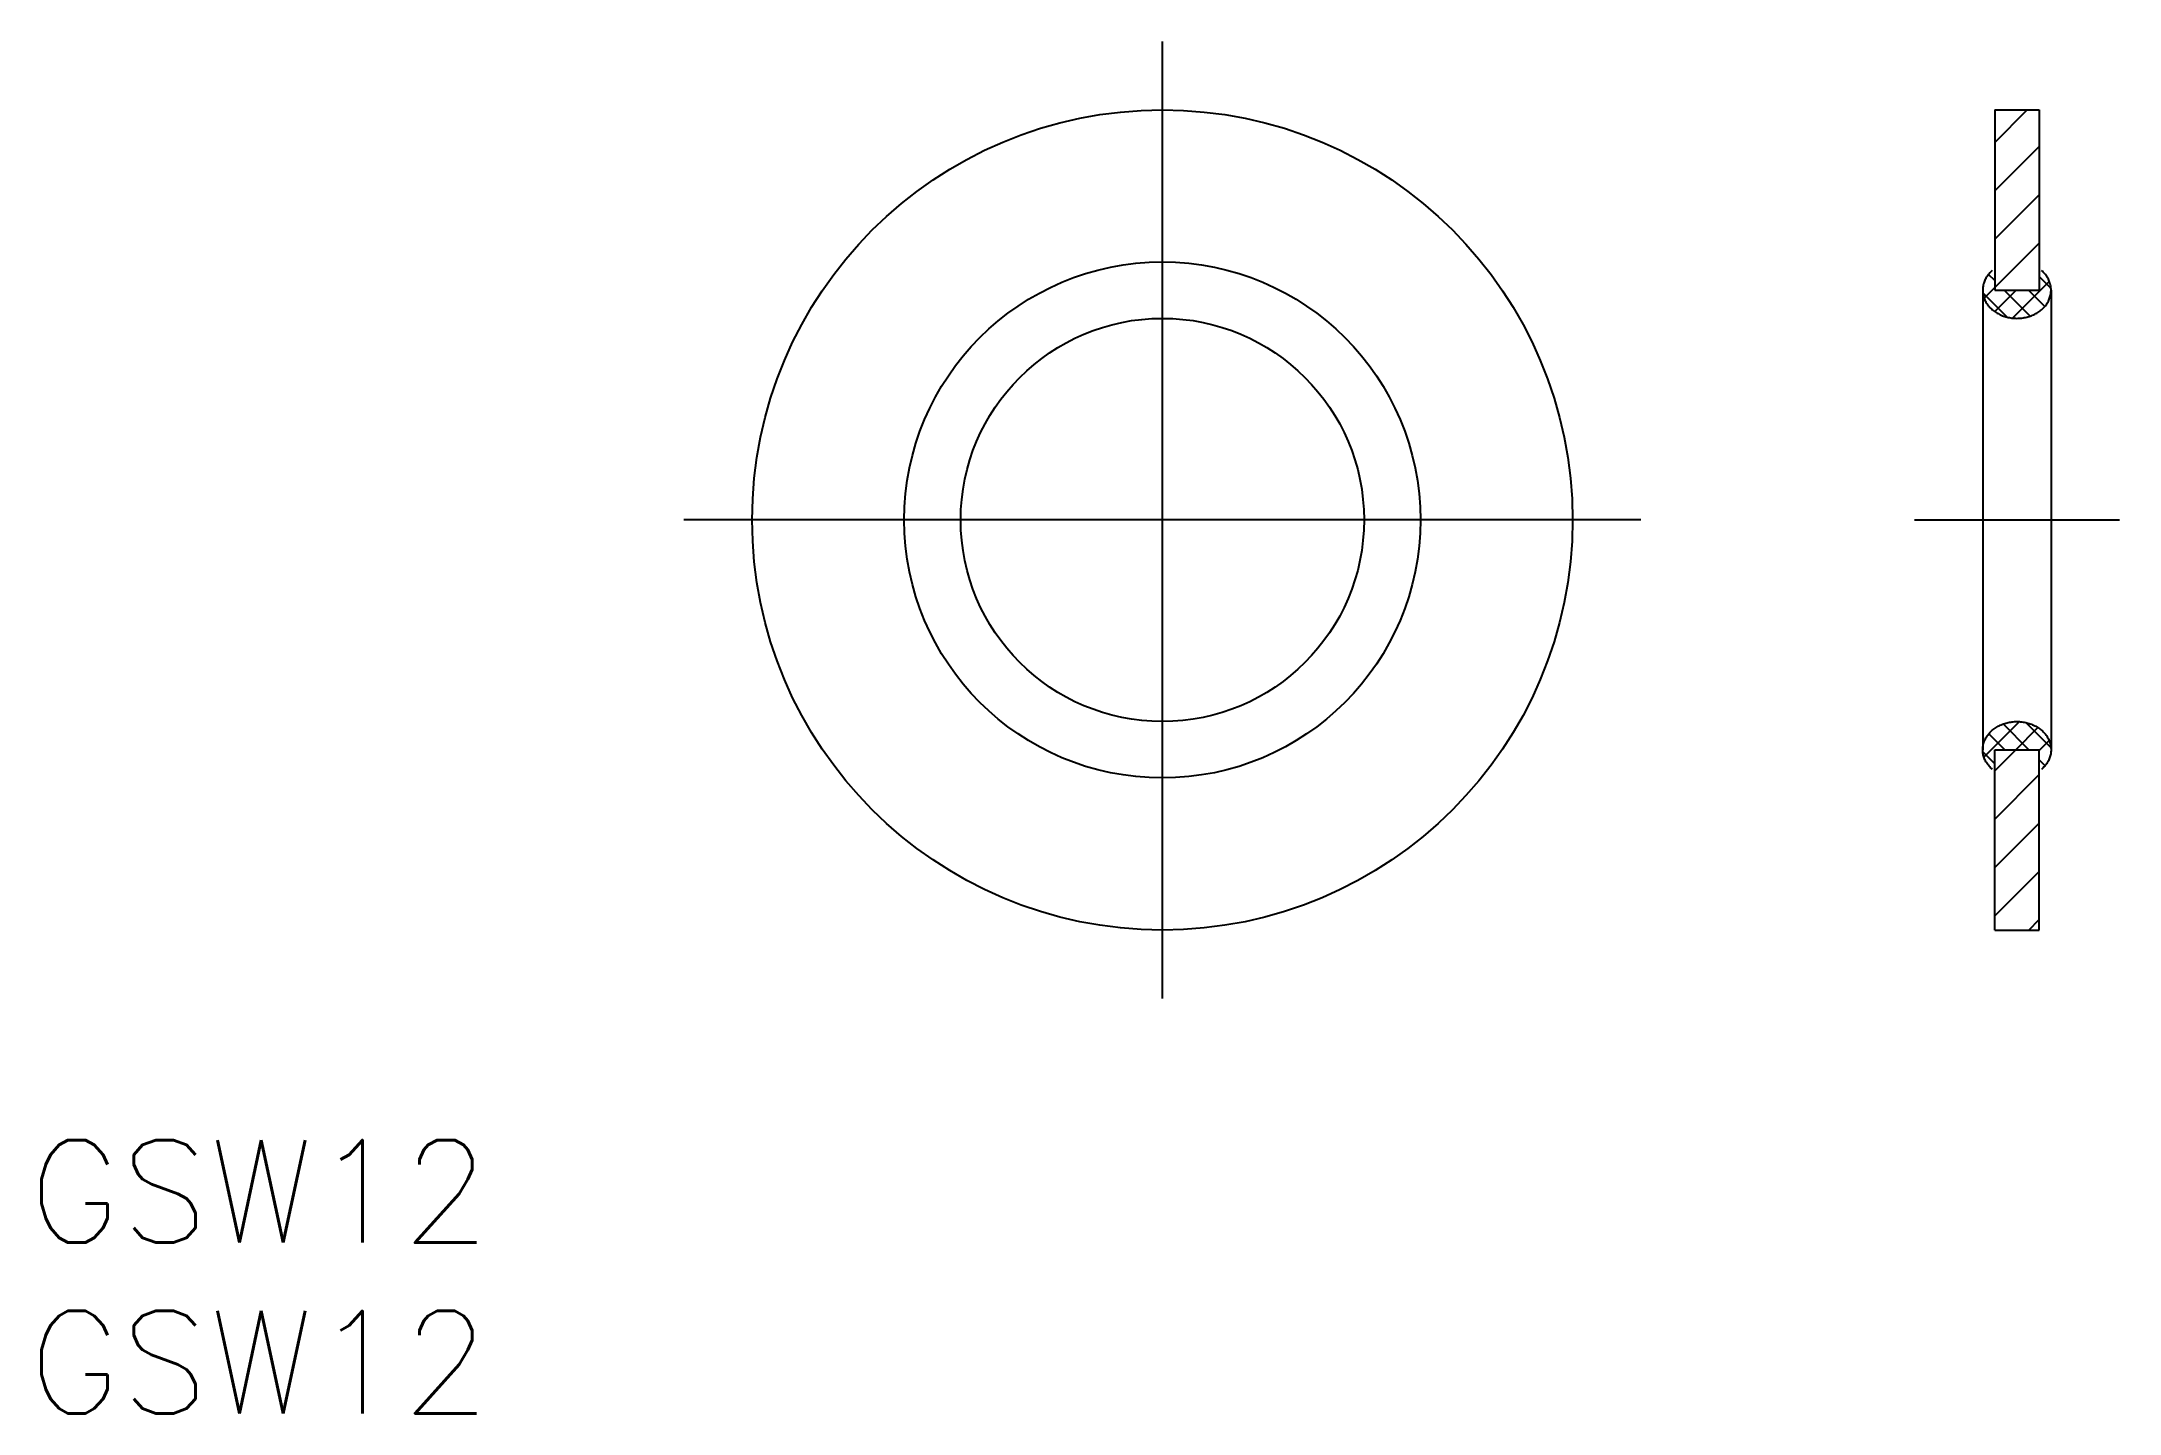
# Model space of a CAD drawing. Extents: x -32.8 to 28, y -26.1 to 14.
import ezdxf

# ---------------------------------------------------------------- set-up
doc = ezdxf.new("R2010")
doc.units = 0
doc.linetypes.add('CENTER', pattern=[50.8, 31.75, -6.35, 6.35, -6.35])
doc.layers.get('0').update_dxf_attribs({"linetype": 'CONTINUOUS'})
doc.layers.add('CENTER', color=1, linetype='CENTER')
doc.styles.get("Standard").update_dxf_attribs({"font": 'txt.shx', "height": 3, "bigfont": 'bigfont.shx'})

msp = doc.modelspace()

# ---------------------------------------------------------------- linework, layer by layer
at = {"color": 7, "linetype": 'CONTINUOUS'}
for p, q in [((24.35, 12), (25.65, 12)), ((24.35, 12), (24.35, 6.725)), ((25.65, 12), (25.65, 6.725)), ((24, 6.725), (24, -6.725)), ((24.35, 6.725), (25.65, 6.725)), ((26, 6.725), (26, -6.725)), ((24.35, -12), (24.35, -6.725)), ((24.35, -6.725), (25.65, -6.725)), ((25.65, -12), (25.65, -6.725)), ((24.35, -12), (25.65, -12))]:
    msp.add_line(p, q, dxfattribs=at)
at = {"color": 3, "linetype": 'CONTINUOUS'}
for p, q in [((24.35, 11.045), (25.305, 12)), ((24.35, 9.63), (25.65, 10.93)), ((24.35, 8.216), (25.65, 9.516)), ((24.35, 6.802), (25.65, 8.102)), ((24.041, 6.492), (24.35, 6.802)), ((24.35, 7.007), (24.171, 7.186)), ((24.352, 6.097), (24.98, 6.725)), ((25.391, 5.966), (24.632, 6.725)), ((24.869, 5.907), (25.949, 6.986)), ((25.816, 6.248), (25.339, 6.725)), ((25.998, 6.772), (25.65, 7.121)), ((24.715, 5.934), (24.005, 6.645)), ((24.037, -6.946), (25.08, -5.903)), ((25.354, -6.725), (24.598, -5.97)), ((24.965, -6.725), (25.615, -6.075)), ((25.997, -6.661), (25.265, -5.93)), ((24.647, -6.725), (24.177, -6.256)), ((25.65, -6.747), (25.944, -6.453)), ((24.35, -7.136), (24.003, -6.789)), ((24.35, -7.34), (24.965, -6.725)), ((25.823, -7.194), (25.65, -7.021)), ((24.343, -7.347), (24.35, -7.34)), ((24.35, -8.754), (25.65, -7.454)), ((24.35, -10.169), (25.65, -8.869)), ((24.35, -11.583), (25.65, -10.283)), ((25.347, -12), (25.65, -11.697))]:
    msp.add_line(p, q, dxfattribs=at)
at = {"color": 7, "linetype": 'CONTINUOUS'}
for points in [[(24.28, 7.298, 0), (24.255, 7.276, 0), (24.232, 7.253, 0), (24.209, 7.229, 0), (24.187, 7.205, 0), (24.166, 7.18, 0), (24.146, 7.155, 0), (24.128, 7.129, 0), (24.111, 7.102, 0), (24.095, 7.075, 0), (24.08, 7.048, 0), (24.066, 7.02, 0), (24.054, 6.992, 0), (24.042, 6.963, 0), (24.033, 6.934, 0), (24.024, 6.905, 0), (24.017, 6.875, 0), (24.011, 6.845, 0), (24.006, 6.815, 0), (24.003, 6.785, 0), (24.001, 6.755, 0), (24, 6.725, 0), (24.001, 6.695, 0), (24.003, 6.665, 0), (24.006, 6.635, 0), (24.011, 6.605, 0), (24.017, 6.575, 0), (24.024, 6.546, 0), (24.032, 6.516, 0), (24.042, 6.487, 0), (24.053, 6.459, 0), (24.066, 6.43, 0), (24.08, 6.402, 0), (24.095, 6.375, 0), (24.111, 6.348, 0), (24.128, 6.321, 0), (24.146, 6.295, 0), (24.166, 6.27, 0), (24.187, 6.245, 0), (24.209, 6.221, 0), (24.231, 6.197, 0), (24.255, 6.175, 0), (24.28, 6.152, 0), (24.306, 6.131, 0), (24.333, 6.111, 0), (24.36, 6.091, 0), (24.389, 6.072, 0), (24.418, 6.054, 0), (24.448, 6.037, 0), (24.479, 6.021, 0), (24.511, 6.006, 0), (24.543, 5.991, 0), (24.576, 5.978, 0), (24.609, 5.966, 0), (24.643, 5.954, 0), (24.677, 5.944, 0), (24.712, 5.935, 0), (24.747, 5.927, 0), (24.783, 5.92, 0), (24.818, 5.914, 0), (24.854, 5.909, 0), (24.891, 5.905, 0), (24.927, 5.902, 0), (24.963, 5.901, 0), (25, 5.9, 0), (25.037, 5.901, 0), (25.073, 5.902, 0), (25.109, 5.905, 0), (25.146, 5.909, 0), (25.182, 5.914, 0), (25.217, 5.92, 0), (25.253, 5.927, 0), (25.288, 5.935, 0), (25.323, 5.944, 0), (25.357, 5.954, 0), (25.391, 5.966, 0), (25.424, 5.978, 0), (25.457, 5.991, 0), (25.489, 6.006, 0), (25.521, 6.021, 0), (25.552, 6.037, 0), (25.582, 6.054, 0), (25.611, 6.072, 0), (25.64, 6.091, 0), (25.667, 6.111, 0), (25.694, 6.131, 0), (25.72, 6.152, 0), (25.745, 6.175, 0), (25.769, 6.197, 0), (25.791, 6.221, 0), (25.813, 6.245, 0), (25.834, 6.27, 0), (25.854, 6.295, 0), (25.872, 6.321, 0), (25.889, 6.348, 0), (25.905, 6.375, 0), (25.92, 6.402, 0), (25.934, 6.43, 0), (25.947, 6.459, 0), (25.958, 6.487, 0), (25.968, 6.516, 0), (25.976, 6.546, 0), (25.983, 6.575, 0), (25.989, 6.605, 0), (25.994, 6.635, 0), (25.997, 6.665, 0), (25.999, 6.695, 0), (26, 6.725, 0), (25.999, 6.755, 0), (25.997, 6.785, 0), (25.994, 6.815, 0), (25.989, 6.845, 0), (25.983, 6.875, 0), (25.976, 6.905, 0), (25.967, 6.934, 0), (25.958, 6.963, 0), (25.946, 6.992, 0), (25.934, 7.02, 0), (25.92, 7.048, 0), (25.905, 7.075, 0), (25.889, 7.102, 0), (25.872, 7.129, 0), (25.854, 7.155, 0), (25.834, 7.18, 0), (25.813, 7.205, 0), (25.791, 7.229, 0), (25.768, 7.253, 0), (25.745, 7.276, 0), (25.72, 7.298, 0)], [(24.28, -7.298, 0), (24.255, -7.276, 0), (24.232, -7.253, 0), (24.209, -7.229, 0), (24.187, -7.205, 0), (24.166, -7.18, 0), (24.146, -7.155, 0), (24.128, -7.129, 0), (24.111, -7.102, 0), (24.095, -7.075, 0), (24.08, -7.048, 0), (24.066, -7.02, 0), (24.054, -6.992, 0), (24.042, -6.963, 0), (24.033, -6.934, 0), (24.024, -6.905, 0), (24.017, -6.875, 0), (24.011, -6.845, 0), (24.006, -6.815, 0), (24.003, -6.785, 0), (24.001, -6.755, 0), (24, -6.725, 0), (24.001, -6.695, 0), (24.003, -6.665, 0), (24.006, -6.635, 0), (24.011, -6.605, 0), (24.017, -6.575, 0), (24.024, -6.546, 0), (24.032, -6.516, 0), (24.042, -6.487, 0), (24.053, -6.459, 0), (24.066, -6.43, 0), (24.08, -6.402, 0), (24.095, -6.375, 0), (24.111, -6.348, 0), (24.128, -6.321, 0), (24.146, -6.295, 0), (24.166, -6.27, 0), (24.187, -6.245, 0), (24.209, -6.221, 0), (24.231, -6.197, 0), (24.255, -6.175, 0), (24.28, -6.152, 0), (24.306, -6.131, 0), (24.333, -6.111, 0), (24.36, -6.091, 0), (24.389, -6.072, 0), (24.418, -6.054, 0), (24.448, -6.037, 0), (24.479, -6.021, 0), (24.511, -6.006, 0), (24.543, -5.991, 0), (24.576, -5.978, 0), (24.609, -5.966, 0), (24.643, -5.954, 0), (24.677, -5.944, 0), (24.712, -5.935, 0), (24.747, -5.927, 0), (24.783, -5.92, 0), (24.818, -5.914, 0), (24.854, -5.909, 0), (24.891, -5.905, 0), (24.927, -5.902, 0), (24.963, -5.901, 0), (25, -5.9, 0), (25.037, -5.901, 0), (25.073, -5.902, 0), (25.109, -5.905, 0), (25.146, -5.909, 0), (25.182, -5.914, 0), (25.217, -5.92, 0), (25.253, -5.927, 0), (25.288, -5.935, 0), (25.323, -5.944, 0), (25.357, -5.954, 0), (25.391, -5.966, 0), (25.424, -5.978, 0), (25.457, -5.991, 0), (25.489, -6.006, 0), (25.521, -6.021, 0), (25.552, -6.037, 0), (25.582, -6.054, 0), (25.611, -6.072, 0), (25.64, -6.091, 0), (25.667, -6.111, 0), (25.694, -6.131, 0), (25.72, -6.152, 0), (25.745, -6.175, 0), (25.769, -6.197, 0), (25.791, -6.221, 0), (25.813, -6.245, 0), (25.834, -6.27, 0), (25.854, -6.295, 0), (25.872, -6.321, 0), (25.889, -6.348, 0), (25.905, -6.375, 0), (25.92, -6.402, 0), (25.934, -6.43, 0), (25.947, -6.459, 0), (25.958, -6.487, 0), (25.968, -6.516, 0), (25.976, -6.546, 0), (25.983, -6.575, 0), (25.989, -6.605, 0), (25.994, -6.635, 0), (25.997, -6.665, 0), (25.999, -6.695, 0), (26, -6.725, 0), (25.999, -6.755, 0), (25.997, -6.785, 0), (25.994, -6.815, 0), (25.989, -6.845, 0), (25.983, -6.875, 0), (25.976, -6.905, 0), (25.967, -6.934, 0), (25.958, -6.963, 0), (25.946, -6.992, 0), (25.934, -7.02, 0), (25.92, -7.048, 0), (25.905, -7.075, 0), (25.889, -7.102, 0), (25.872, -7.129, 0), (25.854, -7.155, 0), (25.834, -7.18, 0), (25.813, -7.205, 0), (25.791, -7.229, 0), (25.768, -7.253, 0), (25.745, -7.276, 0), (25.72, -7.298, 0)]]:
    msp.add_polyline3d(points, dxfattribs=at)
for radius in [12, 7.55, 5.9]:
    msp.add_circle((0, 0), radius, dxfattribs=at)
at = {"layer": 'CENTER', "color": 1, "linetype": 'CENTER'}
for p, q in [((0, -14), (0, 14)), ((14, 0), (-14, 0)), ((22, 0), (28, 0))]:
    msp.add_line(p, q, dxfattribs=at)

# ---------------------------------------------------------------- texts
at = {"color": 7, "linetype": 'CONTINUOUS'}
for p in [(-33.175, -21.147), (-33.175, -26.147)]:
    msp.add_text('GSW12', height=3, dxfattribs=at).set_placement(p)

doc.saveas('drawing.dxf')
